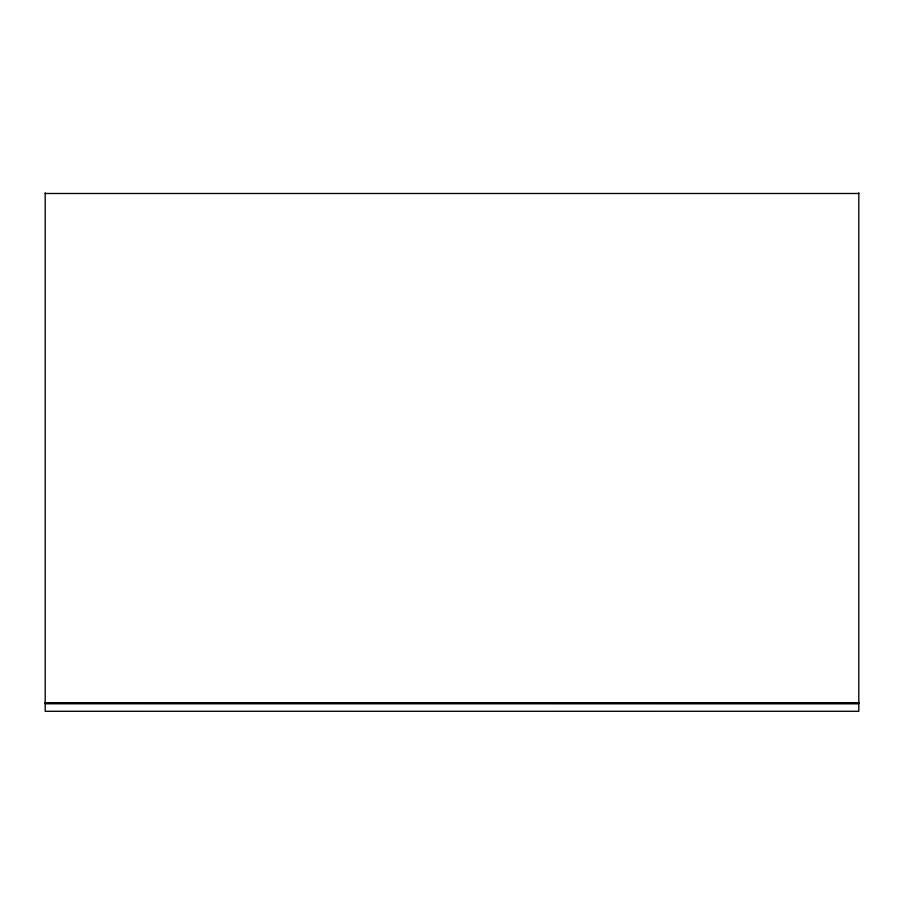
<?xml version="1.0" encoding="UTF-8"?>
<svg xmlns="http://www.w3.org/2000/svg" width="904" height="904" viewBox="0 0 904 904"><rect width="100%" height="100%" fill="white"/><g stroke="black" fill="none" stroke-linecap="round" stroke-linejoin="round"><path stroke-width="1.36" d="M45.2 193.49L858.8 193.49M45.2 702.849L858.8 702.781M45.2 703.029L858.8 702.962M45.2 703.165L858.8 703.301M45.2 703.448L858.8 703.481M45.2 703.651L858.8 703.662M858.8 192.744L858.8 711.29L45.2 711.29L45.2 192.744"/></g></svg>
